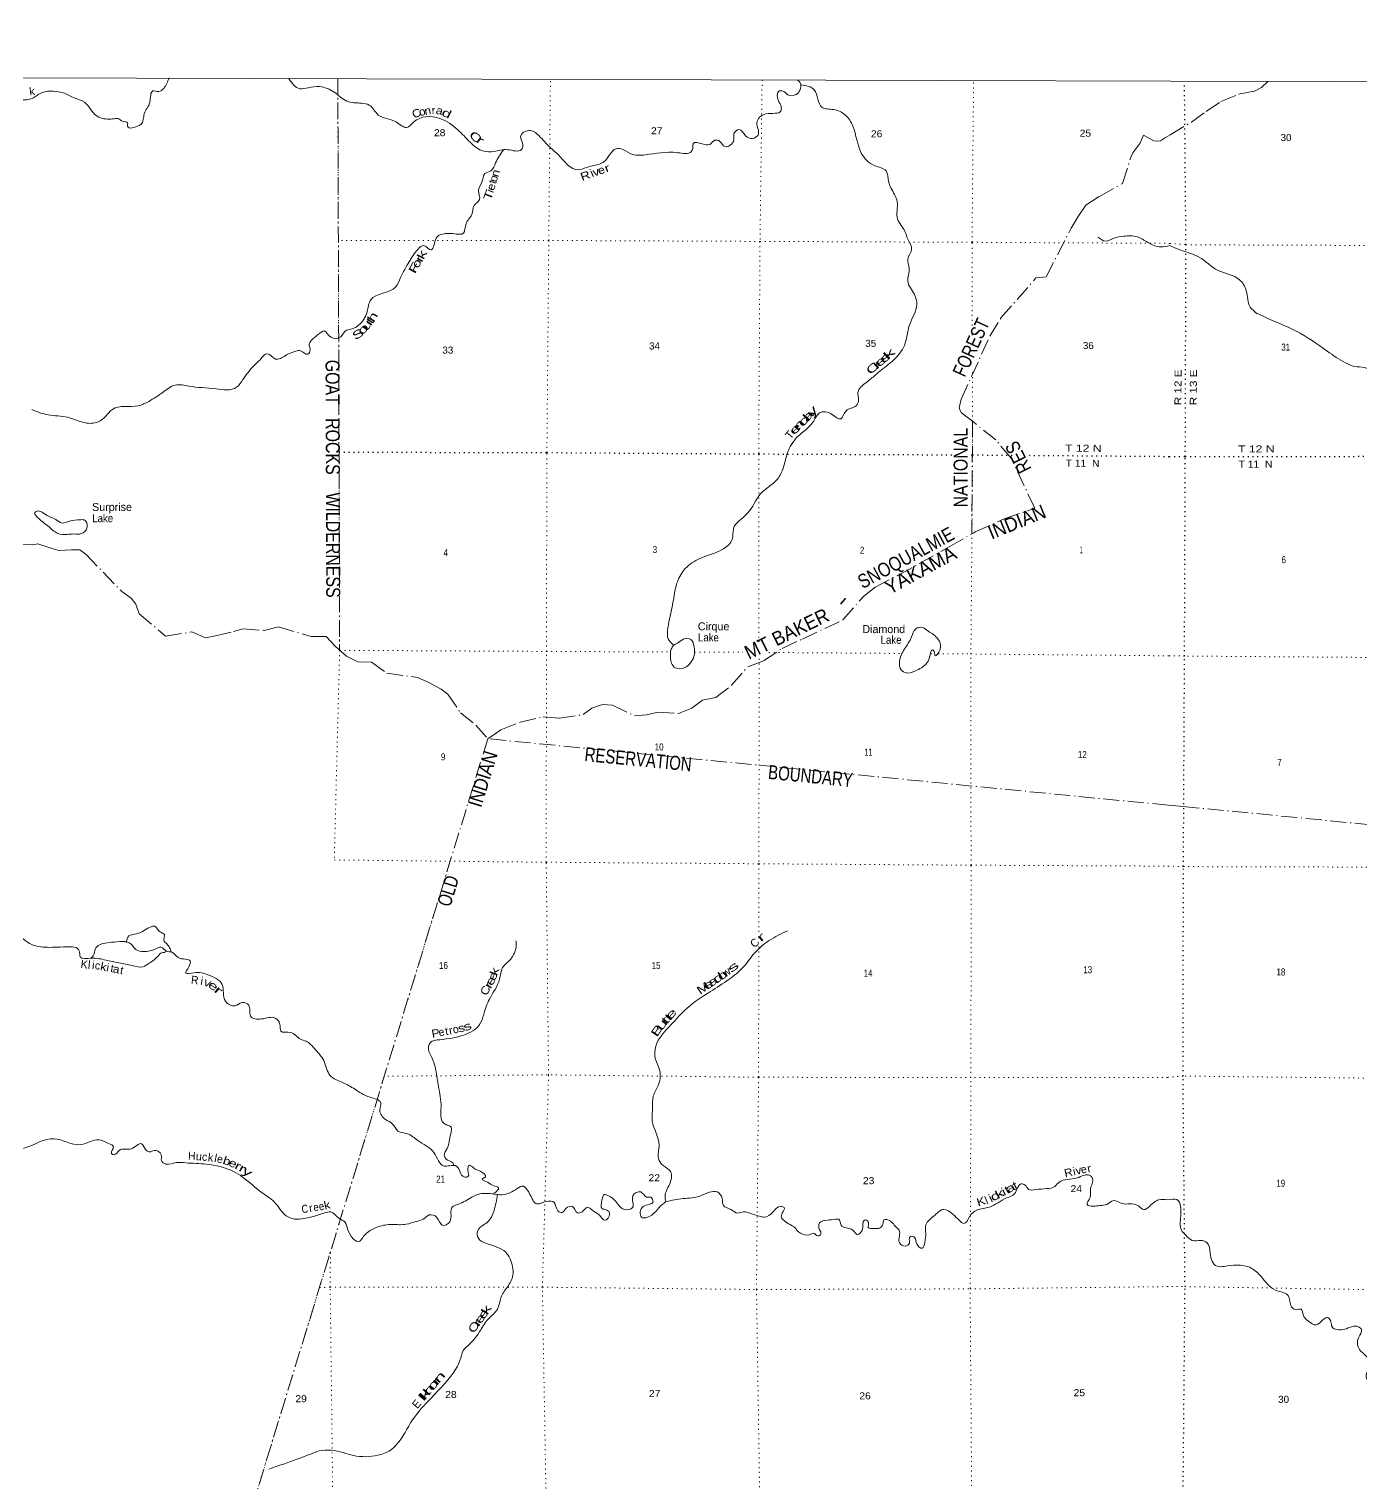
# Model space of a CAD drawing. Header units: feet. Extents: x -254670 to 6, y -549186 to -364975.
# Drawn here: x -91693 to -58403, y -401317 to -364975 of the extents above; entities that cross this region are included whole.
import ezdxf
from ezdxf.enums import TextEntityAlignment as Align

# ---------------------------------------------------------------- set-up
doc = ezdxf.new("R2010")
doc.units = ezdxf.units.FT
doc.header["$LTSCALE"] = 80
doc.linetypes.add('DOT_DASHED', pattern=[7.7, 5, -1.2, 0.3, -1.2])
doc.linetypes.add('DOTTED', pattern=[1.5, 0.3, -1.2])
for name, color, linetype, lineweight in [('39', 7, 'Continuous', 13), ('4', 7, 'Continuous', 13), ('44', 7, 'DOT_DASHED', 13), ('6', 7, 'DOTTED', 25), ('7', 7, 'DOTTED', 13)]:
    doc.layers.add(name, color=color, linetype=linetype, lineweight=lineweight)
doc.layers.add('41', color=7, linetype='Continuous')

msp = doc.modelspace()

# ---------------------------------------------------------------- linework, layer by layer
at = {"layer": '39'}
for points in [[(-88195.21, -366196.82), (-88328, -366459.66), (-88452.8, -366533.68), (-88595.4, -366521.18), (-88674.66, -366804.46), (-88812.18, -367091.57), (-88895.4, -367358.75), (-88939.68, -367384.75), (-89229.05, -367403.99), (-89232.79, -367317.51), (-89359.24, -367278.93), (-89447.45, -367220.35), (-89567.99, -367217.97), (-89730.74, -367223.51), (-89911.46, -367194.82), (-90055.81, -367099.88), (-90310.02, -366803.53), (-90568.84, -366692.16), (-90843.69, -366568.67), (-91092.69, -366529.71), (-91368.03, -366561.05), (-91617.61, -366707.08), (-92178.29, -366753.64), (-92371.29, -366797.29), (-92628.39, -366776.41), (-93198.58, -366656.05), (-93757.08, -366650.34), (-94187.19, -366707.35), (-94572.9, -366696.13), (-94751.79, -366669.61)], [(-85207.38, -366203.46), (-84924.68, -366465.93), (-84713.65, -366440.43), (-84434.31, -366413.13), (-84063.07, -366550.98), (-83752.38, -366775.11), (-83380.87, -366828.51), (-83192.16, -366873.32), (-82963.92, -367123.34), (-82520.46, -367293.58), (-82251.69, -367433.14), (-82080.5, -367298.94), (-81423.26, -367210.44), (-80974.13, -367495.31), (-80665.72, -367803.89), (-80328.9, -368026.09), (-80079.8, -368032.87), (-79734.11, -367989.68), (-79384.51, -367982.7), (-79352.04, -367880.25), (-79405.55, -367648.85), (-79202.19, -367508.72), (-78953.46, -367634.14), (-78659.12, -367944.68), (-78468.8, -368114.15), (-77967.73, -368491.68), (-77738.49, -368426.02), (-77605.79, -368394.25), (-77324.2, -368292.55), (-77181.01, -368120.06), (-77015.78, -367965.74), (-76851.1, -367986.34), (-76610.4, -368107.71), (-76293, -368118.73), (-75479.17, -368064.89), (-75137.53, -368033.75), (-75099.04, -367935.34), (-75090.69, -367836.84), (-74865.7, -367843.55), (-74678.91, -367860.2), (-74547.99, -367754.03), (-74425.53, -367782.55), (-74301.38, -367913.63), (-74075.83, -367745.41), (-74073.32, -367586.57), (-73944.42, -367486.42), (-73782.19, -367645.76), (-73615.64, -367708.6), (-73472.73, -367624.58), (-73499.88, -367316.85), (-73278.18, -367096.35), (-72896.19, -367009.03), (-72893.89, -366918.55), (-72959.71, -366767.55), (-72956.95, -366532.3), (-72844.42, -366524.6), (-72728.2, -366619.46), (-72515.2, -366608.04), (-72426.49, -366507.77), (-72415.85, -366320.8), (-72473.95, -366250.69)], [(-72395.48, -366368.53), (-72066.82, -366494.78), (-71877.34, -366927.66), (-71580.19, -366988.88), (-71287.31, -367126.5), (-71103.35, -367402.52), (-70890.52, -368074.75), (-70556, -368389.44), (-70271.13, -368520.99), (-70207.69, -368786.6), (-70151.94, -368945.62), (-69994.32, -369289.93), (-69983.65, -369726.29), (-69799.79, -370034.49), (-69730.1, -370229.74), (-69632.44, -370477.35), (-69729.67, -370726.39), (-69694.22, -370951.7), (-69729.41, -371279.34), (-69563.72, -371613.62), (-69502.23, -371863.14), (-69680.58, -372351.2), (-69794.61, -372829.41), (-70036.88, -373202.67), (-70385.37, -373495.18), (-70544.51, -373629.42), (-70764.06, -373805.7), (-70973.8, -374058.42), (-70960.32, -374239.42), (-71017.05, -374392.07), (-71272.6, -374517.97), (-71405.84, -374718.64), (-71620.45, -374605.39), (-71947.84, -374578.26), (-72060.86, -374740.79), (-72246.39, -374961.4), (-72498.22, -375179.81), (-72734.5, -375563.15), (-72838.14, -375936.83), (-72987.73, -376223.91), (-73203.31, -376416.29), (-73412.82, -376596.62), (-73733.79, -377078.22), (-74086.62, -377471.25), (-74117.59, -377732.56), (-74339.33, -377967.14), (-74930.77, -378212.67), (-75291.19, -378462.92), (-75487.1, -378790.07), (-75589.02, -379252.23), (-75682.92, -379718.44), (-75734.08, -380013.86), (-75716.65, -380219.01), (-75580.53, -380374.24)], [(-79836.36, -368002.25), (-80032.5, -368320.55), (-80147.63, -368515.24), (-80300.55, -368589.18), (-80365.44, -368775.98), (-80462.65, -369020.99), (-80433.2, -369238.24), (-80564.26, -369384.63), (-80627.25, -369609.64), (-80770.63, -369840.44), (-80833.66, -370077.51), (-81098.89, -370088.77), (-81521.15, -370202.11), (-81573.98, -370386.93), (-81640.61, -370491.29), (-81827.11, -370386.17), (-81970.04, -370474.21), (-82192.03, -370789.22), (-82406.26, -371188.71), (-82529.55, -371419.57), (-83153.39, -371745.43), (-83244.75, -372044.75), (-83454.75, -372379.9), (-83619.78, -372469.89), (-83756.5, -372503.66), (-83903.68, -372666.08), (-84152.84, -372677.39), (-84315.08, -372522.07), (-84480.14, -372622.11), (-84689.91, -372882.87), (-84666.16, -372995.54), (-84722.74, -373099.93), (-84905.3, -373016.94), (-85021.86, -373026.64), (-85289.43, -373140.44), (-85530.78, -373224.16), (-85733.27, -373090.84), (-85918.57, -373239.07), (-86061.66, -373379.39), (-86348.09, -373738.44), (-86505.4, -373928.99), (-87027.88, -373969.63), (-87696.67, -373899.24), (-88042.16, -373876.08), (-88352.12, -374056.11), (-88702.42, -374282.26), (-88963.94, -374392.06), (-89611.14, -374480.58), (-89774.41, -374648.99), (-90013.99, -374809.12), (-90327.41, -374810.19), (-90732.82, -374678.26), (-91212.8, -374620.51), (-91624.23, -374486.56)], [(-64970.47, -370173.76), (-64789.98, -370276.85), (-64576.79, -370205.11), (-64327.5, -370151.58), (-63996.05, -370166.66), (-63725.28, -370308.23), (-63404.19, -370419.79), (-63177.66, -370387.5)], [(-60993.65, -372091.18), (-61169.66, -371923.67), (-61270.1, -371517.43), (-61437.51, -371239.47), (-61974.95, -371008.13), (-62445.56, -370674.61), (-62888.87, -370507.97), (-63177.97, -370387.54)], [(-51628.91, -378182.62), (-51787.31, -378109.61), (-51923.45, -378006.57), (-52168.6, -377997.47), (-52423.24, -377879.85), (-52655.5, -377708.09), (-52909.32, -377427.75), (-52983.63, -377417.38), (-53041.07, -377250.39), (-53251.7, -377173.14), (-53292.72, -376939.92), (-53539.7, -376896.67), (-53809.18, -376929.66), (-54081.59, -376749.68), (-54554.91, -376554.78), (-54699.2, -376473.79), (-55037.82, -376271.44), (-55448.55, -376020.55), (-55622.8, -375901.27), (-55758.84, -375778.13), (-55943.11, -375654.79), (-56139.17, -375479.17), (-56387.41, -375287.24), (-56492.55, -375015.58), (-56807.3, -374861.54), (-57187.48, -374530.43), (-57425.01, -374209.97), (-57462.19, -374010.93), (-57768.54, -373784.6), (-58311.42, -373436.71), (-58562.48, -373405.49), (-58787.14, -373320.15), (-59243.87, -373024.87), (-60021.12, -372525.3), (-60847.26, -372154.09), (-61064.07, -372044.67)], [(-90243.05, -377347.98), (-90290.97, -377255.34), (-90405.44, -377238.91), (-90682.8, -377274.26), (-90867.78, -377321.96), (-91026.23, -377237.03), (-91224.84, -377145.94), (-91509.76, -377030.47), (-91550.04, -377062.52), (-91516.14, -377143.05), (-91223.62, -377395.28), (-90973.08, -377581.02), (-90750.16, -377607.84), (-90573.32, -377596.31), (-90386.45, -377586.82), (-90247.38, -377444.48), (-90243.05, -377347.98)], [(-69006.3, -380183.01), (-69088.43, -380108.36), (-69222.79, -380029.54), (-69361.1, -379932.6), (-69529.98, -379968.29), (-69635.08, -380167.03), (-69810.83, -380470.12), (-69938.45, -380799.49), (-69894.85, -380990.64), (-69758.49, -381069.47), (-69539.34, -381019.87), (-69269.56, -380839.72), (-69188.69, -380681.12), (-69105.71, -380490.35), (-69071.71, -380536.7), (-69043.91, -380639.33), (-68922.87, -380484.87), (-68940.3, -380277.71), (-69006.3, -380183.01)], [(-75580.53, -380374.24), (-75643.14, -380478.61), (-75659.85, -380679.63), (-75636.21, -380826.49), (-75538.14, -380943.41), (-75317.14, -380944.08), (-75158.02, -380815.87), (-75073.14, -380657.28), (-75072.37, -380416), (-75154.16, -380230.76), (-75290.69, -380206.22), (-75453.74, -380304.25), (-75580.53, -380374.24)], [(-94831.55, -386782.49), (-94347.4, -386792), (-94048.62, -386969.85), (-93838.16, -387125.31), (-93693.46, -387111.68), (-93564.77, -387075.87), (-93452.79, -387241.09), (-93123.74, -387378.81), (-92802.55, -387460.22), (-92701.94, -387412.26), (-92555.37, -387438.85), (-91893.15, -387680.13), (-91684.68, -387829.55), (-91301.25, -387925.21), (-90758.77, -387914.79), (-90437.64, -388012.28), (-90412, -388163.16), (-90146.93, -388202.16), (-89769.37, -388247.54), (-89114.85, -388384.24)], [(-89264.01, -387817.27), (-89198.88, -387642.03), (-88997.82, -387592.37), (-88517.12, -387424.92), (-88433.08, -387529.74), (-88308.8, -387618.58), (-88325.3, -387753.25), (-88253.24, -387837.92), (-88179.24, -387944.71), (-88143.13, -388042.24)], [(-90150.13, -388199.53), (-90078.37, -388123.95), (-90041.74, -387977.28), (-89928.88, -387865.02), (-89629.33, -387803.6), (-89141.28, -387849.31), (-89019.17, -387988.42), (-88834.48, -388033.21), (-88524.87, -387965.78), (-88390.13, -387923.97), (-88257.86, -388026.91), (-88123.32, -388049.44), (-87969.05, -388184.62), (-87663.96, -388274.02), (-87700.58, -388416.67), (-87771.39, -388573.29), (-87570.46, -388563.85), (-87225.06, -388615.16), (-86868.23, -388861.55), (-86781.16, -389278.03), (-86548.47, -389391.34), (-86365.37, -389307.44), (-86202.87, -389378.31), (-86159.51, -389643.85), (-85882.5, -389719.09), (-85538.88, -389696), (-85424.86, -389853.18), (-85397.28, -390024.18), (-85160.31, -390055.05), (-84907.7, -390224.72), (-84769.25, -390277.42), (-84564.88, -390452.97), (-84328.79, -390761.32), (-84169.24, -391129.77), (-83844.35, -391311.72), (-83553.55, -391473.46), (-83170.45, -391673.68), (-82903.69, -391813.22), (-82924.36, -391994.13), (-82784.47, -392229.8), (-82614.06, -392340.91), (-82471.98, -392520.29), (-82235.13, -392587.37), (-81976.5, -392757.05), (-81577.64, -393053.83), (-81313.54, -393398.46), (-81182.92, -393388.81), (-81000.14, -393403.43), (-80818.16, -393669.4), (-80715.64, -393651.61), (-80727.21, -393498.76), (-80686.64, -393376.23), (-80582.38, -393442.9), (-80399.85, -393533.94), (-80283.73, -393662.97), (-80364.27, -393719.03), (-80231.94, -393801.87), (-80093.57, -393882.72), (-79957.15, -393945.46), (-80043.89, -394055.79), (-80100.66, -394095.64)], [(-72734.27, -387512.89), (-73191.09, -387754.8), (-73553.71, -388067.38), (-73832.06, -388414.39), (-74194.68, -388724.96), (-74661.77, -389035.21), (-75253.76, -389455.67), (-75642.8, -389860.66), (-76030.24, -390398.36), (-76039.25, -390705.97), (-75921.78, -391040.11), (-75971.08, -391379.77), (-76090.48, -391652.87), (-76107.44, -391932.31), (-76114.56, -392278.13), (-75943.67, -392871.82), (-75962.81, -393205.54), (-75844.84, -393382.84), (-75658.48, -393534.21), (-75638.89, -393691.1), (-75758.43, -394008.44), (-75794.99, -394132.99), (-75775.37, -394283.85)], [(-89114.85, -388384.24), (-88845.73, -388413.21), (-88688.75, -388327.22), (-88461.12, -388136.89), (-88372.49, -388064.77), (-88288.04, -388040.9), (-88289.94, -388006.71), (-88294.48, -387999)], [(-79522.28, -387768.56), (-79517.96, -387866.36), (-79669.82, -388237.88), (-79855.28, -388436.38), (-79932.54, -388725.7), (-80187.26, -389223.58), (-80329.12, -389607.2), (-80430.37, -389858.24), (-80828.99, -390120.44), (-81422.03, -390237.28), (-81663.37, -390314.96), (-81709.87, -390409.33), (-81624.35, -390683.05), (-81524.92, -391003.05), (-81459.89, -391403.38), (-81395.27, -391932.4), (-81336.22, -392316.63), (-81241.97, -392371.2), (-81143.68, -392419.76), (-81154.25, -392586.61), (-81243.83, -392958.33), (-81314.67, -393122.99), (-81264.75, -393219.66), (-81104.34, -393318.67), (-81071.11, -393393.9)], [(-75775.37, -394283.85), (-75946.61, -394432.13), (-76128.03, -394620.59), (-76385.35, -394672.09), (-76342.32, -394406.8), (-76096.84, -394288.91), (-76154.74, -394176.14), (-76253.17, -394169.81), (-76405.45, -394042.67), (-76598.64, -394142.62), (-76607.6, -394434.15), (-76814.68, -394479.77), (-77051.03, -394253.85), (-77207.38, -394142.79), (-77315.77, -394110.29), (-77372.46, -394246.85), (-77371.12, -394459.99), (-77252.7, -394494.53), (-77180.69, -394595.29), (-77297.71, -394751.77), (-77435.94, -394624.67), (-77602.32, -394509.56), (-77738.66, -394422.69), (-77871.64, -394542.93), (-77988.23, -394562.68), (-78110.28, -394405.48), (-78275.2, -394459.27), (-78369.93, -394557.51), (-78472.27, -394518.99), (-78564.01, -394303.57), (-78768.86, -394282.84), (-79028.19, -394332.32), (-79116.22, -394215.44), (-79376.39, -393898.96), (-79533.37, -393986.96), (-79929.56, -394112.44), (-80066.13, -394097.95), (-80471.98, -394104.77), (-80671.18, -394202.69), (-81009.22, -394366.54), (-81111.84, -394414.49), (-81179.34, -394794.31), (-81364.43, -394874.18), (-81500.43, -394678.73), (-81691.09, -394617.83), (-81842.1, -394721.93), (-82021.1, -394781.71), (-82264.41, -394851.35), (-82622.04, -394856.3), (-82955.71, -394909.58), (-83231.41, -395053.52), (-83338.24, -395163.79), (-83429, -395274.1), (-83725.44, -394989.69), (-83801.15, -394792.41), (-83949.53, -394699.47), (-84153.96, -394544.03), (-84302.7, -394567.71), (-85263.27, -394643.22), (-85563.52, -394292.44), (-85890.22, -394048.16), (-86142.7, -393840.29), (-86585.72, -393531.31), (-87264.2, -393348.29), (-87778.41, -393314.56), (-88015.46, -393309.82), (-88274.74, -393345.23), (-88382.96, -393258.44), (-88388.52, -393111.64), (-88558.95, -393004.56), (-88675.59, -393042.41), (-88779.86, -392979.76), (-88885.9, -392838.69), (-89133.4, -392962.61), (-89440.92, -393003.9), (-89569.85, -393114.1), (-89632.02, -393079.73), (-89585.29, -392914.99), (-89705.57, -392832.19), (-89946.36, -392738.97), (-90398.78, -392858.24), (-91071.34, -392711.44), (-91791.31, -392938.48), (-92402.25, -392998.96), (-93011.11, -393035.33), (-93340.54, -393018.24), (-93646, -393045.47), (-93868.43, -392863.83), (-94033.11, -392843.23), (-94205.58, -392746.19), (-94408.37, -392705.36)], [(-63243.24, -394243.35), (-63457.71, -394238.68), (-63679.21, -394394.85), (-63832.18, -394484.87), (-63964.48, -394391.97), (-64187.33, -394341.03), (-64366.11, -394334.46), (-64586.86, -394257.38), (-64751.91, -394353.4), (-64920.76, -394383.05), (-65097.61, -394398.6), (-65244.15, -394359.95), (-65171.26, -394183.23), (-65160.52, -393964.09), (-65113.48, -393702.84), (-65179.55, -393628.24), (-65493.17, -393693.65), (-65945.54, -393798.85), (-66056.37, -393905.08), (-66251.43, -393960.79), (-66534.78, -393984.06), (-66707.54, -393979.52), (-66797.6, -393870.67), (-66893.94, -393840.21), (-67059.47, -394087.03), (-67258.7, -394193), (-67687.35, -394420.92), (-68003.02, -394498.39), (-68190.4, -394668.73), (-68327.54, -394833.2), (-68437.8, -394758.47), (-68598.03, -394603.16), (-68824.67, -394479.82), (-69056.18, -394627.91), (-69275.93, -394868.53), (-69280.6, -395075.62), (-69303.42, -395302.76), (-69366.18, -395451.37), (-69506.45, -395336.33), (-69554.19, -395187.39), (-69670.64, -395162.91), (-69688.83, -395199.05), (-69689.24, -395325.73), (-69793.94, -395397.8), (-69936.32, -395316.94), (-69939.8, -395148.02), (-69945.36, -394999.21), (-70019.44, -394920.57), (-70223.8, -394741), (-70324.25, -394740.69), (-70352.75, -394857.23), (-70433.4, -394949.48), (-70561.99, -394953.11), (-70716.62, -394932.54), (-70716.15, -394783.75), (-70814.48, -394747.25), (-70850.94, -394839.64), (-70871.55, -395004.45), (-70982.38, -395110.69), (-71104.58, -394997.72), (-71397.5, -394870.16), (-71455.3, -394727.22), (-71531.64, -394724.98), (-71744.68, -394750.47), (-71933.75, -394818.27), (-71934.28, -394987.16), (-71900.46, -395089.81), (-71989.01, -395139.81), (-72061.15, -395081.28), (-72193.87, -395117.08), (-72410.7, -395072.18), (-72504.89, -394997.5), (-72530.87, -394953.19), (-72633.1, -394880.49), (-72781.47, -394787.55), (-72887.64, -394688.7), (-72865.16, -394570.14), (-72818.53, -394435.56), (-72900.81, -394407.16), (-73092.08, -394537.28), (-73319.55, -394677.34), (-73437.99, -394648.83), (-73590.54, -394604.14), (-73680.86, -394577.72)], [(-79983.09, -394109.19), (-80071.45, -394508.12), (-80241.15, -394805.2), (-80478.85, -395005.55), (-80459.39, -395202.66), (-80260.9, -395331.95), (-79779.42, -395550.56), (-79607.8, -395913.01), (-79598.43, -396126.18), (-79735.97, -396419.33), (-79899.56, -396688.27), (-79984.84, -396969.51), (-80208.62, -397214.14), (-80412.46, -397507.09), (-80674.69, -397838.07), (-80839.98, -398010.49), (-80923.12, -398253.54), (-81012.11, -398440.27), (-81645.36, -399196.39), (-82105.14, -399737.9), (-82504.9, -400358), (-82658.04, -400498.29), (-82971.86, -400626.03), (-83580.61, -400630.22), (-83845.58, -400559.04), (-84442.14, -400517.02), (-84677.47, -400602.77), (-84975.17, -400716.48), (-85697.23, -400969.66)], [(-73680.86, -394577.72), (-73837.44, -394537.04), (-73978.19, -394572.8), (-74152.68, -394479.78), (-74339.21, -394380.69), (-74370.78, -394199.63), (-74494.85, -394044.43), (-74685.72, -394049.88), (-74925.11, -394147.69), (-75341.18, -394208.76), (-75775.37, -394283.85)], [(-63243.24, -394243.35), (-63001.22, -394235.34), (-62906.86, -394651.61), (-62890.52, -394995.21), (-62780.64, -395124.26), (-62622.53, -395255.52), (-62407.48, -395254.44), (-62242.98, -395313.41), (-62171.96, -395574.89), (-61998.76, -395901.09), (-61817.9, -395903.88), (-61508.23, -395871.06), (-61144.84, -395946.96), (-60898.71, -396156.96), (-60534.65, -396496.04), (-60213.85, -396646.08), (-60138.84, -396913.6), (-60018.62, -396986.44), (-59899.99, -396974.9), (-59840.49, -397131.86), (-59736.61, -397254.85), (-59516.11, -397368.31), (-59354.69, -397242.44), (-59211.72, -397188.81), (-59155.97, -397291.51), (-59122.43, -397414.2), (-58817.25, -397475.79), (-58461.21, -397413.04), (-58385.24, -397491.72), (-58458.5, -397672.21), (-58437.98, -397983.69), (-58240.03, -398185.44), (-58205.04, -398418.63), (-58270.41, -398627.28), (-58252.82, -398725.79), (-58052.46, -398847.2), (-57941.32, -398727.14), (-57814.48, -398683.49), (-57688.18, -398746.31), (-57672.98, -398919.15), (-57695.52, -398983.69)]]:
    msp.add_spline(points, degree=3, dxfattribs=at)
at = {"layer": '4'}
msp.add_lwpolyline([(-252658.03, -364975.08), (-221076.82, -365300.9), (-189495.2, -365583.27), (-157913.21, -365822.21), (-126330.93, -366017.71), (-94748.41, -366181.36), (-63165.71, -366278.36), (-31582.88, -366343.53), (0, -366365.25), (0, -549186.32), (-31834.36, -549164.42), (-63668.65, -549098.74), (-95502.83, -548989.26), (-127336.83, -548836.01), (-159170.57, -548638.96), (-191004.03, -548398.11), (-222837.12, -548113.49), (-254669.8, -547785.08)], close=True, dxfattribs=at)
msp.add_lwpolyline([(-252658.03, -364975.08), (-221076.82, -365300.9), (-189495.2, -365583.27), (-157913.21, -365822.21), (-126330.93, -366017.71), (-94748.41, -366181.36), (-63165.71, -366278.36), (-31582.88, -366343.53), (0, -366365.25), (0, -549186.32), (-31834.36, -549164.42), (-63668.65, -549098.74), (-95502.83, -548989.26), (-127336.83, -548836.01), (-159170.57, -548638.96), (-191004.03, -548398.11), (-222837.12, -548113.49), (-254669.8, -547785.08)], close=True, dxfattribs=at)
at = {"layer": '44'}
for p, q in [((-83974.79, -366211.68), (-83930.09, -380504.36)), ((-68108.21, -374785.63), (-68129.85, -377595.34))]:
    msp.add_line(p, q, dxfattribs=at)
for points in [[(-63169.37, -367620.89), (-62640.44, -367301.95), (-62273.14, -367035.2), (-61901.67, -366788.4), (-61465.41, -366605.03), (-61060.42, -366527.81), (-60884.46, -366436.46), (-60729.56, -366284.93)], [(-68073.61, -374813), (-68382.22, -374568.9), (-68430.25, -374495.86), (-68441.99, -374438.76), (-68394.86, -374223.04), (-67674.7, -372648.42), (-67401.44, -372195.63), (-66524.88, -371197.26), (-66271.47, -371164.18), (-65645.27, -369949.04), (-65471.21, -369663.81), (-65281.07, -369378.63), (-64934.4, -369155.98), (-64358.15, -368832.19), (-64148.29, -368157.29), (-64103.39, -368065.39), (-63925.84, -367836.25), (-63840.53, -367624.66), (-63579.83, -367771.51), (-63476.98, -367781.01), (-63414.97, -367766.09), (-63289.99, -367682.58), (-63169.37, -367620.89)], [(-68074.51, -377563.55), (-68044.86, -377546.52), (-67317.83, -377219.27), (-66552.86, -376952.12), (-67144.68, -375704.68), (-67526.71, -375245.57), (-68073.61, -374813)], [(-89144.22, -379202.92), (-89020.21, -379349.28), (-88936.78, -379589.45), (-88281.8, -380151.47), (-87626.05, -380045.85), (-87286.94, -380190.97), (-87031.47, -380145.9), (-86586.77, -380037.53), (-86343.26, -379968.43), (-85816.76, -380006.28), (-85456.58, -379919.6), (-84641.47, -380162.36), (-84269.58, -380159.67), (-84037.46, -380412.36), (-83761.04, -380649.22), (-83474.2, -380796.15), (-83136.51, -380799.35), (-82747.7, -381076.58), (-81980.27, -381183.24), (-81715.41, -381300.12), (-81392.49, -381471.17), (-81226.18, -381597.69), (-80906.5, -382066.58), (-80521.84, -382375.77), (-80226.87, -382714.75), (-79898.17, -382495.03), (-79417.96, -382301.72), (-78840.49, -382165.84), (-78438.59, -382197.25), (-77841.22, -382111.41), (-77625.44, -381946.26), (-77359.73, -381857.25), (-77112.57, -381878.11), (-76558.88, -382143.93), (-76257.24, -382115.02), (-75971.53, -382052.06), (-75459.08, -382083.86), (-75124.84, -381951.11), (-74858.67, -381752.16), (-74528.73, -381685.37), (-74135.48, -381378.92), (-73729.5, -380914.6), (-73338.93, -380768.07), (-72865.24, -380455.91), (-72361.73, -380221.82), (-71348.64, -379743.66), (-70829.55, -379147.81), (-70547.21, -378928.93), (-69981.13, -378633.09), (-68691.66, -377918.03), (-68074.51, -377563.55)], [(-92531.66, -377835.64), (-91607.11, -377864.9), (-91470.33, -377841.4), (-91273.6, -377906.06), (-90950.41, -378011.15), (-90628.7, -377992.3), (-90423.68, -377995.02), (-90269.37, -378109.51), (-89374.7, -379036.19), (-89144.22, -379202.92)], [(-63215.46, -384375.85), (-80226.87, -382714.75), (-89187.03, -411930.7)], [(-63215.46, -384375.85), (-62846.26, -384407.1), (-31606.47, -387460.1)]]:
    msp.add_lwpolyline(points, dxfattribs=at)
at = {"layer": '6'}
msp.add_line((-66698.9, -375630.14), (-63191.47, -375656.94), dxfattribs=at)
for points in [[(-62938.61, -412005.87), (-62893.71, -407111.25), (-62848.49, -401763.59), (-62799.22, -396409.91), (-62848.88, -391146.22), (-62838.4, -385910.9), (-62811.69, -380647.54), (-62792.41, -375659.36), (-62775.61, -370367.83), (-62812.63, -366279.32)], [(-83945.58, -375550.76), (-78749.6, -375561.03), (-73453.84, -375595.15), (-68502.6, -375617.58)], [(-68144.8, -375619.2), (-68107.82, -375619.37), (-67121.19, -375626.91)], [(-63191.47, -375656.94), (-62792.41, -375659.36), (-57870.47, -375654.5), (-52594.75, -375637.11), (-47301.2, -375670.02), (-41983.4, -375678.92), (-36691.69, -375677.67), (-31595.72, -375675.03)]]:
    msp.add_lwpolyline(points, dxfattribs=at)
at = {"layer": '7'}
for p, q in [((-75056.88, -380548.33), (-73851.25, -380553.8)), ((-73200.44, -380557.53), (-69863.34, -380582.81)), ((-69147.96, -380588.23), (-69061.72, -380588.88)), ((-81165.75, -385776.13), (-89187.03, -411930.7))]:
    msp.add_line(p, q, dxfattribs=at)
for points in [[(-83976.05, -366211.67), (-83962.12, -370261.36), (-83945.58, -375550.76), (-83930.09, -380504.36), (-84063.74, -385745.37)], [(-78673.25, -411969.06), (-78660.5, -406976.88), (-78770.31, -401698.39), (-78862.05, -396423.98), (-78708.59, -391120.15), (-78766.04, -385801.61), (-78761.36, -380531.51), (-78749.6, -375561.03), (-78702.63, -370258.89), (-78661.16, -366230.5)], [(-73370.45, -366248.02), (-73422.91, -370282.91), (-73455.87, -375603.19), (-73447.92, -380296.01)], [(-68116.4, -372625.34), (-68123.07, -370296.93), (-68083.17, -366264.3)], [(-63176.81, -370331.28), (-68121.08, -370304.98), (-73422.91, -370282.91), (-78702.63, -370258.89), (-83962.12, -370261.36)], [(-63176.81, -370331.28), (-62775.61, -370367.83), (-57853.78, -370385.07), (-52578.08, -370371.69), (-47274.39, -370386.56), (-41978.68, -370391.35), (-36674.97, -370402.2), (-31588.45, -370395.87)], [(-68136.48, -410982.93), (-68095.09, -407043.03), (-68130.53, -401752.7), (-68171.97, -396456.32), (-68149.21, -391186.28), (-68148.42, -385875.96), (-68151.75, -380595.78), (-68107.82, -375619.37), (-68113.92, -373491.92)], [(-83930.09, -380504.36), (-78761.36, -380531.51), (-75662.4, -380545.58)], [(-73447.5, -380716.43), (-73448.2, -385839.81), (-73451.8, -387602.34)], [(-68971.23, -380589.57), (-68151.75, -380595.78), (-63205.19, -380641.83)], [(-31602.73, -380775.5), (-36707.42, -380758.27), (-41991.04, -380749.51), (-47296.8, -380744.68), (-52594.4, -380717.78), (-57910.06, -380684.78), (-62811.69, -380647.54), (-63205.19, -380641.83)], [(-84063.74, -385745.37), (-78766.04, -385801.61), (-73448.2, -385839.81), (-68148.42, -385875.96), (-63219.65, -385898.48)], [(-63219.65, -385898.48), (-62838.4, -385910.9), (-57964.78, -385923.92), (-52635.11, -385967.02), (-47297.46, -386024.23), (-41977.76, -386053.23), (-36706.17, -386057.92), (-31610.01, -386065.4)], [(-73452.43, -387910.6), (-73459.11, -391176.25), (-73510.11, -396482.4), (-73430.27, -401708.52), (-73346.37, -406922.58), (-73384.64, -411986.53)], [(-63234.18, -391178.81), (-68149.21, -391186.28), (-73459.11, -391176.25), (-78742.74, -391116.03), (-82814.5, -391152.1)], [(-31617.32, -391379.67), (-36717.09, -391379.61), (-42002.69, -391362.81), (-47318.28, -391315.75), (-52615.76, -391264.74), (-57971.46, -391201.43), (-62848.88, -391146.22), (-63234.18, -391178.81)], [(-83990.21, -411950.26), (-84026.79, -407008.9), (-84102.21, -401656.12), (-84165.96, -396426.03), (-84160.22, -395540.03)], [(-84434.44, -396434.15), (-84165.96, -396426.03), (-78862.05, -396423.98), (-73510.11, -396482.4), (-68172, -396466.38), (-63248.56, -396409.5)], [(-63248.56, -396409.5), (-62799.22, -396409.91), (-57958.1, -396489.08), (-52579.93, -396482.18), (-47338.82, -396553.03), (-42051.89, -396702.42), (-36737.89, -396667.12), (-31624.63, -396690.48)]]:
    msp.add_lwpolyline(points, dxfattribs=at)

# ---------------------------------------------------------------- texts
at = {"layer": '41'}
for s, rotation, p in [('k', 7.039, (-91607.09, -366628.55)), ('r', 1.232, (-81581.28, -367101.34)), ('t', 73.073, (-80011.48, -368822.29)), ('i', 68.903, (-80079.5, -369054.77)), ('T', 50.587, (-72605.58, -375182.17)), ('C', 45.363, (-73485.06, -387886.44)), ('K', 352.415, (-90325.62, -388449.62)), ('l', 354.345, (-90199.91, -388466.08)), ('i', 354.345, (-90097.1, -388472.39)), ('c', 353.498, (-89991.12, -388482.08)), ('i', 348.203, (-89744.32, -388531.42)), ('t', 348.203, (-89634.57, -388549.83)), ('t', 348.203, (-89395.52, -388600.38)), ('w', 36.44, (-74205.82, -388629.33)), ('i', 350.667, (-87389.59, -388867.49)), ('t', 9.827, (-81240.66, -390119.16)), ('o', 13.323, (-81006.83, -390071.39)), ('u', 355.529, (-87455.48, -393253.09)), ('k', 353.352, (-87165.47, -393279.26)), ('l', 349.683, (-87045.01, -393297.02)), ('i', 12.636, (-65548.02, -393623.96)), ('l', 22.628, (-67727.06, -394342.01)), ('r', 8.952, (-84635.81, -394540.79)), ('E', 49.652, (-81930.63, -399408.62))]:
    msp.add_text(s, height=200, rotation=rotation, dxfattribs=at).set_placement(p, align=Align.CENTER)
for s, rotation, width, p in [('C', 23.053, 1.15, (-81969.88, -367171.46)), ('o', 16.767, 1.1, (-81841.56, -367132.67)), ('n', 11.379, 1.1, (-81711, -367111.65)), ('a', 345.252, 1.15, (-81457.42, -367106.74)), ('d', 334.415, 1.55, (-81296.05, -367171.52)), ('C', 318.964, 1.65, (-80596.25, -367751.4)), ('r', 324.388, 1.85, (-80471.42, -367830.22)), ('n', 74.887, 1.2, (-79944.85, -368601.84)), ('i', 24.396, 1.1, (-77586.29, -368665.85)), ('v', 17.824, 1.2, (-77492.69, -368637.87)), ('e', 17.824, 1.15, (-77360.7, -368592.03)), ('r', 20.87, 1.35, (-77211.11, -368539.45)), ('e', 73.073, 1.1, (-80049.38, -368949.86)), ('o', 74.887, 1.05, (-79987.14, -368737.13)), ('R', 19.882, 1.25, (-77756.52, -368734.1)), ('T', 69.773, 1.45, (-80118.54, -369167.27)), ('k', 62.72, 1.6, (-81785.06, -370660.41)), ('r', 61.291, 1.6, (-81844.24, -370761)), ('F', 61.784, 1.75, (-81979.95, -370986.19)), ('o', 60.854, 1.45, (-81920.18, -370880.1)), ('h', 60.306, 1.55, (-83020.72, -372219.18)), ('S', 33.431, 1.6, (-83417.34, -372681.09)), ('o', 49.181, 1.85, (-83274.11, -372541.91)), ('u', 55.127, 1.8, (-83173.28, -372434.06)), ('t', 58.306, 1.45, (-83085.98, -372314.76)), ('e', 40.001, 1.85, (-70346.61, -373354.89)), ('e', 41.001, 1.85, (-70233.94, -373260.52)), ('k', 42.016, 2.15, (-70129.22, -373168.27)), ('C', 40.956, 1.65, (-70548.44, -373525.77)), ('r', 40.15, 2.05, (-70439.18, -373436.8)), ('d', 48.197, 2.1, (-72253.51, -374821.41)), ('a', 50.677, 1.9, (-72154.15, -374716.02)), ('y', 50.22, 1.95, (-72046.05, -374591.58)), ('e', 45.582, 2, (-72473.65, -375036.54)), ('n', 50.148, 1.95, (-72381.64, -374936.38)), ('r', 41.009, 2.1, (-73333.46, -387745.93)), ('k', 348.203, 1.15, (-89852.06, -388511.07)), ('a', 348.203, 1.1, (-89530.26, -388569.47)), ('k', 69.108, 1.4, (-79966, -388565.66)), ('s', 39.629, 2.1, (-74033.71, -388494.17)), ('R', 354.326, 0.95, (-87559.47, -388844.09)), ('v', 338.497, 1.3, (-87268.57, -388902.19)), ('e', 326.223, 1.6, (-87141.74, -388972.66)), ('r', 60.992, 1.6, (-80124.98, -388918.52)), ('e', 62.992, 1.4, (-80069.24, -388814.11)), ('e', 65.129, 1.35, (-80012.16, -388690.33)), ('M', 34.601, 1.4, (-74790.53, -389028.71)), ('e', 34.601, 1.65, (-74658.67, -388935.87)), ('a', 33.51, 1.7, (-74547.82, -388863.82)), ('d', 33.51, 1.8, (-74420.23, -388774.27)), ('o', 33.676, 1.6, (-74309.88, -388703.44)), ('r', 320.169, 2.05, (-87020.11, -389077.42)), ('C', 66.484, 1.2, (-80197.99, -389046.4)), ('e', 48.737, 1.9, (-75573.67, -389660.58)), ('r', 9.827, 1.05, (-81134.85, -390100.17)), ('s', 13.323, 1.25, (-80863.47, -390042.03)), ('s', 22.358, 1.5, (-80699.9, -389993.2)), ('B', 56.557, 1.7, (-75917.8, -390061.97)), ('u', 52.088, 1.9, (-75801.9, -389922.42)), ('t', 51.12, 1.75, (-75713.58, -389816.7)), ('t', 48.737, 1.85, (-75638.38, -389734.91)), ('P', 11.217, 1.15, (-81512, -390173.27)), ('e', 9.952, 0.95, (-81368.8, -390142.83)), ('H', 356.966, 0.95, (-87629.66, -393241.97)), ('c', 355.529, 0.95, (-87313.31, -393264.21)), ('e', 349.683, 0.95, (-86937.38, -393316.61)), ('b', 341.5, 1.25, (-86779.83, -393362.4)), ('e', 337.141, 1.3, (-86635.66, -393417.09)), ('r', 333.419, 1.55, (-86511.64, -393478.93)), ('r', 329.407, 1.7, (-86405.62, -393536.63)), ('y', 325.951, 1.75, (-86290.41, -393618.61)), ('R', 12.636, 1.1, (-65691.27, -393656.08)), ('v', 12.144, 1.05, (-65442.31, -393599.59)), ('e', 10.404, 0.95, (-65315.33, -393571.84)), ('r', 10.404, 1.1, (-65178.94, -393549.16)), ('i', 28.002, 1.25, (-67286.57, -394122.61)), ('t', 28.006, 1.35, (-67200.53, -394075.99)), ('a', 28.011, 1.5, (-67117.24, -394028.1)), ('t', 28.011, 1.35, (-66999.44, -393966.12)), ('k', 12.649, 1.15, (-84223.07, -394468.67)), ('K', 17.682, 1.2, (-67868.61, -394374.28)), ('i', 26.999, 1.2, (-67615.46, -394288.54)), ('c', 27.999, 1.6, (-67511.08, -394236.53)), ('k', 28.002, 1.6, (-67388.06, -394174.29)), ('C', 6.461, 0.85, (-84789.22, -394563.64)), ('e', 8.952, 0.9, (-84505.47, -394519.81)), ('e', 8.952, 0.9, (-84369.09, -394497.18)), ('r', 54.886, 1.85, (-80412.62, -397361.88)), ('e', 55.453, 1.65, (-80338.48, -397262.11)), ('e', 56.453, 1.6, (-80259.85, -397148.85)), ('k', 58.554, 1.75, (-80180.6, -397038.11)), ('C', 56.152, 1.4, (-80500, -397480.63)), ('n', 49.768, 1.95, (-81361.22, -398737.65)), ('k', 49.652, 2.1, (-81718.53, -399158.95)), ('h', 49.768, 1.95, (-81623.99, -399047.27)), ('o', 49.768, 1.85, (-81526.66, -398932.22)), ('r', 49.768, 2.05, (-81441.79, -398831.91)), ('l', 49.652, 1.65, (-81795.5, -399249.56))]:
    msp.add_text(s, height=200, rotation=rotation, dxfattribs=dict(at, width=width)).set_placement(p, align=Align.CENTER)
for s, p in [('Surprise', (-90117.15, -377021.21)), ('Cirque', (-74976.18, -380004.99)), ('Diamond', (-70864.45, -380073.97))]:
    msp.add_text(s, height=200, dxfattribs=at).set_placement(p)
at = {"layer": '41', "width": 0.9}
for p in [(-90112.84, -377301.47), (-74971.87, -380280.94), (-70407.59, -380341.31)]:
    msp.add_text('Lake', height=200, dxfattribs=at).set_placement(p)
at = {"layer": '44'}
for s, rotation, width, p in [('FOREST', 65.423, 0.8, (-68303.72, -373695.98)), ('GOAT   ROCKS    WILDERNESS', 270.179, 0.85, (-84282.86, -373241.56)), ('NATIONAL', 89.981, 0.85, (-68233.81, -376931.91)), ('RES', 116.881, 0.85, (-66628.42, -375966.85)), ('INDIAN', 22.233, 0.95, (-67635.75, -377740.06)), ('SNOQUALMIE', 28.592, 0.85, (-70857.59, -378976.96)), ('-', 48.939, 1.7, (-71331.16, -379464.79)), ('MT BAKER', 25.934, 0.95, (-73701.87, -380744.35)), ('INDIAN', 72.95, 0.9, (-80393.06, -384453.63)), ('RESERVATION', 354.423, 0.8, (-77820, -383270.44)), ('BOUNDARY', 354.423, 0.8, (-73232.3, -383716.7)), ('OLD', 72.95, 0.8, (-81165.3, -386936.01))]:
    msp.add_text(s, height=350, rotation=rotation, dxfattribs=dict(at, width=width)).set_placement(p)
msp.add_text('YAKAMA', height=350, rotation=28.592, dxfattribs=at).set_placement((-70184.93, -379121.66))
at = {"layer": '6'}
for s, rotation, width, p in [('R 12 E', 89.818, 1.25, (-62888.97, -374377.8)), ('R 13 E', 89.818, 1.25, (-62505.39, -374379.01)), ('T 12 N', 359.562, 1.3, (-65797.97, -375537.02)), ('T 12 N', 0.057, 1.3, (-61473.36, -375558.06)), ('T 11  N', 359.562, 1.1, (-65782.91, -375912.34)), ('T 11  N', 0.057, 1.1, (-61460.07, -375937.36))]:
    msp.add_text(s, height=175, rotation=rotation, dxfattribs=dict(at, width=width)).set_placement(p)
at = {"layer": '7'}
for s, width, p in [('28', 1.1, (-81572.36, -367652.37)), ('27', 1.1, (-76147.48, -367603.8)), ('26', 1.1, (-70650.92, -367680.6)), ('25', 1.1, (-65432.88, -367664.25)), ('30', 1.05, (-60411.9, -367773.32)), ('34', 1.05, (-76197.92, -372984.26)), ('35', 1.05, (-70792.36, -372918.13)), ('36', 1.05, (-65352.44, -372972.68)), ('31', 0.85, (-60393.14, -373011.46)), ('33', 1.05, (-81362.25, -373086.13)), ('3', 0.85, (-76105.34, -378073.25)), ('2', 0.85, (-70925.27, -378090.07)), ('1', 0.4, (-65428.02, -378076.38)), ('4', 0.85, (-81333, -378149.57)), ('6', 0.85, (-60387.05, -378326.51)), ('10', 0.85, (-76055.1, -383007.51)), ('11', 0.65, (-70813.24, -383136.5)), ('12', 0.85, (-65477.39, -383196.88)), ('9', 0.85, (-81398.73, -383253.98)), ('7', 0.85, (-60492.47, -383396.7)), ('16', 0.85, (-81444.99, -388468.16)), ('15', 0.85, (-76131.14, -388471.33)), ('14', 0.85, (-70832.7, -388660.46)), ('13', 0.85, (-65343.25, -388576.5)), ('18', 0.85, (-60513.28, -388632.08)), ('21', 0.85, (-81516.88, -393809.99)), ('22', 1.1, (-76208.42, -393775.92)), ('23', 1.1, (-70849.68, -393848.73)), ('24', 1.1, (-65659.66, -394048.47)), ('19', 0.85, (-60517.71, -393913.88)), ('28', 1.1, (-81291.3, -399192.75)), ('27', 1.1, (-76198.9, -399167.89)), ('25', 1.1, (-65584.01, -399149.26)), ('29', 1.1, (-85036.14, -399298.56)), ('26', 1.1, (-70939.3, -399228)), ('30', 1.05, (-60471.25, -399314.3))]:
    msp.add_text(s, height=175, dxfattribs=dict(at, width=width)).set_placement(p)

doc.saveas('drawing.dxf')
